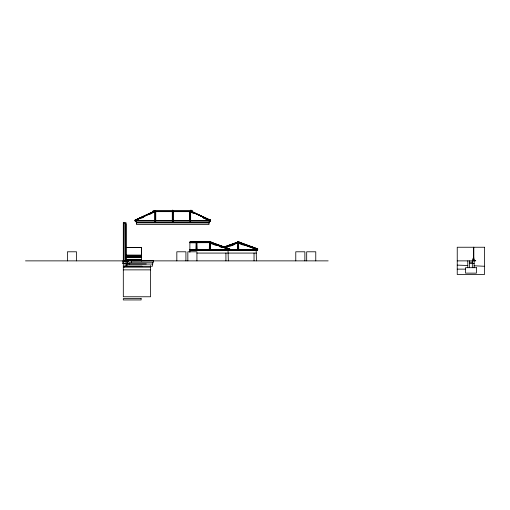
<?xml version="1.0" encoding="UTF-8"?>
<svg xmlns="http://www.w3.org/2000/svg" width="510" height="510" viewBox="0 0 510 510"><rect width="100%" height="100%" fill="white"/><g stroke="black" fill="none" stroke-linecap="round" stroke-linejoin="round"><path stroke-width="0.76" d="M257.199 248.823L256.874 249.262L237.29 242.193L238.266 241.753L257.544 248.823L256.81 249.237L256.753 250.251L255.223 249.696M256.874 249.262L256.753 249.976L256.76 249.524M227.122 249.702L228.627 250.251L228.684 249.237L229.423 248.823L210.764 242.263M210.764 242.161L189.879 242.161L210.962 242.263L209.929 242.715L228.684 249.237M210.024 242.448L228.748 249.262L229.073 248.823M229.589 249.262L229.36 248.797M209.91 249.486L228.843 249.435L228.563 250.231L229.347 250.251L229.525 249.237M257.512 249.951L257.652 249.237L257.474 250.251L256.689 250.231L257.512 249.951L257.716 249.262L257.123 248.899M229.392 249.951L229.258 249.441L229.411 250.244L229.844 249.052L210.962 242.103M210.298 220.084L210.279 221.149C209.145 221.722 209.546 219.733 210.362 220.11M209.635 221.149L210.037 220.11M209.578 221.117L210.222 221.117L210.432 220.205L190.918 211.032M229.328 250.212L229.761 249.02M238.087 242.059L257.773 249.007M238.457 243.072L239.082 242.154M257.199 249.843L257.346 249.435M257.69 248.976L257.474 250.251M209.259 220.588L209.202 222.8L136.291 222.8L136.234 220.588L209.508 220.702M209.559 220.365L209.342 220.824L190.644 220.824M210.197 220.365L210.069 220.862M210.388 220.167L209.929 221.155L210.471 220.212M210.305 250.2L210.305 242.53L210.018 241.867L209.521 241.867L209.24 250.2L210.305 250.174M238.017 242.18L237.737 250.244L238.795 250.244L238.514 242.18L238.017 242.18L237.737 249.307M154.575 211.816L154.575 211.032L135.131 220.11C135.947 219.733 136.349 221.722 135.214 221.149L135.195 220.084M195.98 249.262L197.045 249.231L196.261 249.007L196.261 242.205L195.98 250.2L197.045 250.174M209.24 249.262L210.305 249.262M154.849 211.612L155.754 211.612M172.291 211.612L173.202 211.612M189.739 211.612L190.644 211.612M154.849 220.326L155.754 220.326M172.291 220.288L173.202 220.288M172.291 220.326L173.202 220.326M189.739 220.326L190.644 220.326M134.997 220.231L155.218 211.089L135.156 220.288M135.807 219.988L153.038 211.943M135.45 220.11L155.218 211.089M135.207 220.403L135.424 220.862M135.851 220.403L209.642 220.403L209.425 220.862L136.068 220.862L135.851 220.403L154.842 211.548L154.849 221.2M135.214 221.149L135.915 221.117M138.006 219.855L135.214 220.862M141.531 218.178L143.743 217.177M149.379 214.512L152.235 213.18M136.068 220.862L138.306 219.816M209.31 242.059L209.769 241.867M223.425 247.203L237.654 242.129M239.171 242.511L238.132 241.918L238.444 242.059M223.807 247.191L237.787 242.103M224.553 247.025L237.787 242.205L237.469 242.263M224.706 247.133L236.608 242.798M224.916 247.35L239.062 242.263M225.382 247.312L237.826 242.779M224.955 247.637L238.285 242.785L256.823 249.543M230.157 246.196L233.848 244.857M228.633 249.524L228.843 249.843M228.563 250.231L229.29 250.231M189.879 249.887L257.002 249.83M123.86 260.483L124.007 223.501L123.516 223.501L123.86 222.711M154.575 211.102L154.893 211.032M154.575 211.369L155.218 211.223M190.6 211.032L210.407 220.326L209.763 220.326L190.275 211.089L210.496 220.231M209.929 242.715L210.962 242.76L210.962 241.753L189.879 241.804L189.879 252.329M153.3 211.242L192.194 211.242M153.3 211.312L192.194 211.312M153.3 211.503L192.194 211.503M154.849 211.752L155.754 211.752M172.291 211.752L173.202 211.752M189.739 211.752L190.644 211.752M135.966 220.671L209.527 220.671M154.849 220.824L136.151 220.824L135.934 220.365M155.754 220.824L172.291 220.824M173.202 220.824L189.739 220.824M210.279 220.862L203.184 217.846M154.849 221.155L155.754 221.2L155.754 211.548M173.202 221.155L172.291 221.2L172.291 211.548M190.644 221.155L189.739 221.2L189.739 211.548M136.399 222.711L209.094 222.8M124.606 223.106L125.205 223.106M189.879 242.658L196.375 242.683M210.962 242.658L196.509 242.709L196.509 241.753M189.879 242.76L195.776 242.76M196.65 242.715L197.045 242.715M238.399 242.76L238.795 242.76M125.683 247.471L141.487 247.395L141.487 261.082M125.683 247.592L141.487 247.592M228.996 248.899L229.341 248.899M238.017 249.052L238.795 249.307M189.879 249.435L196.375 249.486M196.65 249.486L209.635 249.486M238.132 249.945L238.132 249.466L229.385 249.466L229.117 249.83L256.154 249.823L256.441 260.871M238.399 249.945L238.399 249.466L256.683 249.466L256.849 249.881M237.737 249.53L238.132 249.53M238.399 249.53L238.795 249.53M189.879 249.823L228.027 249.823L228.314 260.871M196.943 253.081L256.441 253.081M125.441 255.178L141.423 255.153M125.441 255.255L141.423 255.325M141.423 255.37L125.441 255.44L141.487 255.535M125.441 255.618L141.423 255.657M125.619 255.759L141.487 255.784L125.683 255.81M125.683 256.619L141.487 256.619M125.683 256.645L141.487 256.645M125.683 257.32L141.487 257.32M125.683 257.588L141.487 257.588M125.683 259.316L141.487 259.316M474.141 259.507L472.776 259.507L472.776 260.871M125.683 260.119L141.487 260.119M125.683 260.215L141.487 260.189M472.776 260.317L474.141 260.317L473.924 258.054L473.012 258.232L473.012 259.507M125.683 260.431L141.487 260.431M125.683 260.534L141.487 260.559M125.683 260.597L141.487 260.623M25.5 260.871L328.166 260.871M457.24 260.871L475.683 260.871L475.683 260.463L474.051 260.317M123.312 261.082L128.125 261.082M123.312 261.107L128.125 261.107M123.312 261.349L128.125 261.349M123.312 261.445L126.563 261.445M469.595 262.236L472.324 262.236M123.312 263.415L126.429 263.415M122.859 263.472L126.811 263.472M123.312 263.594L126.429 263.594M469.595 263.594L474.141 263.594M146.3 263.963L127.857 263.963L127.857 260.833M142.035 266.144L125.128 266.144L125.128 260.871M123.312 266.233L152.388 266.233L152.388 264.052M123.312 267.138L150.571 267.138M457.24 269.14L465.509 269.14M123.312 269.866L150.571 269.866M457.24 265.123L467.778 265.481M484.5 266.271L474.141 265.78M239.235 242.193L238.744 242.103L257.18 248.918M190.275 211.223L190.918 211.369M239.732 242.728L257.716 249.262M238.578 242.734L256.275 249.173M239.738 243.786L243.423 245.125M210.611 242.205L229.06 248.918M211.707 242.754L229.755 249.307M227.403 248.905L209.91 242.511L209.91 249.9M210.26 243.289L216.846 245.686M219.778 246.757L221.971 247.554M225.637 248.886L228.627 249.976M238.266 241.753L239.235 242.263M192.448 212.083L205.358 218.108M206.684 218.726L210.279 220.403M190.275 211.089L209.852 220.231M191.116 212.179L193.972 213.511M203.248 217.846L208.239 220.173M190.995 212.147L192.429 212.823M135.023 220.212L135.271 221.117M237.45 242.154L237.647 242.76M135.641 220.231L135.858 221.149M474.141 260.871L474.141 267.686M473.815 247.242L473.815 258.054M473.382 247.242L473.382 258.054M472.324 260.871L472.324 267.686M469.595 260.871L469.595 267.686M467.778 260.871L467.778 267.686M315.766 260.871L315.766 251.787L306.682 251.787L306.682 260.871M304.865 260.871L304.865 251.787L295.774 251.787L295.774 260.871M254.037 253.081L254.037 260.871M238.514 242.18L238.514 249.052M225.917 253.081L225.917 260.871M210.018 241.867L210.018 249.007L209.521 249.007L209.521 241.867M209.635 249.435L209.635 249.9M208.998 222.711L208.998 224.527L136.489 224.527L136.489 222.711M197.045 250.2L196.758 242.205L196.758 249.007M196.93 260.871L196.93 251.787L187.846 251.787L187.846 260.871M196.65 242.658L196.65 249.9M196.375 249.435L196.375 249.9M191.097 211.656L192.206 211.656L192.194 211.127L153.3 211.127L153.3 211.656L154.396 211.656M190.918 210.056L190.918 211.816M190.644 211.548L190.644 221.2M190.421 211.471L190.421 220.212L189.962 220.212L189.962 211.471M185.914 260.871L185.914 251.787L176.83 251.787L176.83 260.871M173.202 211.548L173.202 221.2M172.973 211.471L172.973 220.212M172.743 210.056L172.743 211.675M172.52 211.471L172.52 220.212M155.524 211.471L155.524 220.212L155.072 220.212L155.072 211.471M152.751 262.236L152.751 264.052L126.952 264.052L126.952 266.233M150.571 265.64L150.571 296.763L123.312 296.763L123.312 222.711L126.04 222.711L126.04 260.871M141.423 248.013L141.423 256.466M141.423 257.046L141.423 257.499M132.402 260.871L153.478 260.686L153.478 262.236L129.674 262.236L129.674 264.052M131.491 260.871L131.491 262.236M127.768 260.744L127.768 263.963M126.493 260.871L126.493 266.233M125.862 223.616L125.862 259.96M125.747 224.1L125.747 259.482M124.223 266.233L124.223 267.138M123.86 223.501L123.86 260.871M123.407 259.953L123.407 260.431M123.407 260.623L123.407 261.509M122.859 260.871L122.859 263.562M76.506 260.871L76.506 251.787L67.416 251.787L67.416 260.871M192.557 210.968L152.936 210.968L152.936 211.656L192.557 211.656L192.557 210.968M484.5 247.242L457.24 247.242L457.24 274.501L484.5 274.501L484.5 247.242M228.314 250.027L189.879 250.027L228.314 250.066M256.441 250.027L229.576 250.027L256.441 250.066M141.487 256.179L125.683 256.179L141.487 256.211M141.487 257.461L125.683 257.461L141.487 257.499M141.487 259.928L125.683 259.909L141.487 259.953M476.41 267.686L465.509 267.686L465.509 273.137L476.41 273.137L476.41 267.686M141.123 298.579L123.312 298.579L123.312 299.944L141.123 299.944L141.123 298.579"/></g></svg>
